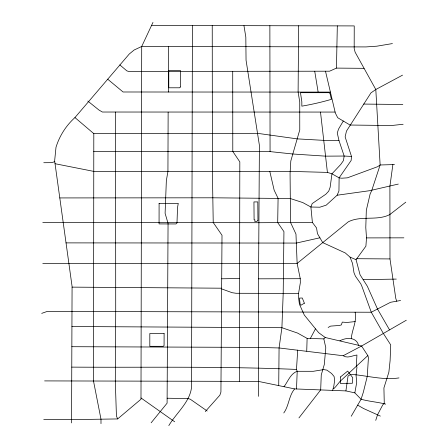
<?xml version="1.0" encoding="UTF-8"?>
<svg xmlns="http://www.w3.org/2000/svg" width="448" height="448" viewBox="0 0 448 448"><rect width="100%" height="100%" fill="white"/><g stroke="black" fill="none" stroke-linecap="round" stroke-linejoin="round"><path stroke-width="0.67" d="M232.714 71.316L232.792 151.446L239.82 161.874L239.422 381.265M168.358 92.014L168.454 46.525M192.41 25.536L191.565 382.054C193.183 399.7 176.994 411.706 168.812 425.6M71.557 422.918L72.078 286.429L54.645 160.838L56 147.258A66.573 66.573 0 0 1 74.956 117.561L129.265 54.012L134.148 50.002L141.708 46.469L365.926 46.922L376.83 46.189L392.414 43.579M74.956 117.566L93.806 133.633L93.526 381.158L100.99 419.188L100.99 423.657M298.62 25.788L298.105 92.075L299.74 101.931L299.768 129.903L290.808 160.972L290.069 173.527L290.539 222.438L295.966 234.074L297.13 263.413L300.261 278.701L300.328 282.806L298.57 293.384L298.57 297.864L299.438 304.254L304.31 315.067L318.674 332.685L325.254 337.512L361.57 346.018L367.954 355.807L368.424 357.683L367.282 376.236L363.367 392.129L361.077 399.246L351.226 416.237M278.723 385.605L279.07 347.962L281.91 327.695L283.198 293.378L283.937 231.638L277.693 222.55L278.085 198.33L274.159 190.193L269.808 171.422M119.846 64.898L126.857 70.874L128.666 71.434L329.571 71.204L336.459 68.102L337.316 25.878M151.547 25.441L354.234 25.917L354.178 48.412L355.107 52.147L375.805 89.505L380.134 164.976L371.739 190.518L370.115 194.04L366.324 210.224L365.786 227.578L366.498 237.905L365.904 246.159L356.07 259.683L360.063 274.781L367.36 286.272L377.507 309.019L389.542 329.89M306.734 351.148L307.115 338.391L297.634 333.094L281.91 327.695L71.921 326.519M296.509 388.976L297.203 371.297L296.481 369.432L297.707 350.106M402.539 75.141L375.805 89.505L370.95 92.887L346.466 131.096L345.134 136.909L351.49 156.425L351.142 160.485L339.119 177.85L338.946 190.966L337.126 195.222L326.222 205.145L319.827 207.217L310.901 207.021L302.77 202.569L290.31 198.526L212.822 197.803L59.791 197.932M392.868 164.618L389.9 186.323L389.99 258.927L395.797 298.491L396.732 301.179M44.604 380.906L258.429 381.399L294.616 388.903L345.901 390.908L348.046 376.034L350.812 374.332C366.895 375.469 382.732 380.38 398.994 377.922M351.282 338.453C352.038 329.526 357.095 321.345 355.113 312.194M385.661 404.124C377.754 402.052 369.113 401.486 361.077 399.246L354.838 392.862L356.72 382.497L356.054 375.2L356.955 367.17L356.339 365.518L356.933 355.029C352.363 355.477 347.743 358.747 343.162 355.74L279.07 347.962L258.384 347.407L71.848 346.702M375.732 420.37L377.518 414.82L382.794 404.83L384.266 403.413L383.919 387.951L388.881 372.12L390.107 360.545L390.712 344.876L383.354 333.463L371.28 312.234L361.967 286.496L360.808 283.858L355.426 276.186L353.982 272.709L352.542 263.446L350.034 257.124L345.274 252.946L322.728 242.609L317.464 233.671L316.54 227.965L312.39 222.438L310.901 207.021L312.189 203.582L325.808 194.247L328.714 191.173L330.142 187.264L331.957 173.818L340.749 164.461L343.398 160.664L344.17 156.044L338.951 140.431L337.266 132.961L338.57 129.035L343.302 121.033M332.623 390.387L333.76 386.411L334.678 380.38L334.096 376.482L331.565 373.475L326.956 370.143L323.747 369.594L313.281 371.297L297.203 371.297C290.534 373.492 287.98 381.489 284.015 386.702M152.97 22.4L141.708 46.469L140.991 399.207L117.634 418.936L71.568 419.636L43.747 419.53M310.346 338.486L315.442 328.899M283.786 412.966C289.038 405.782 288.758 395.87 294.616 388.903M298.939 417.911L320.678 389.922L321.266 374.886L324.296 364.532L325.791 347.726L323.831 338.884L325.254 337.512M151.138 422.8L167.093 403.183L168.056 223.39L165.105 213.326L166.348 180.606L167.933 171.45L168.134 112.157M205.29 411.572L219.878 395.158L220.926 392.045L222.006 235.245L213.22 222.51L212.402 171.864L212.234 25.581M367.819 355.6L340.01 381.416L335.608 386.809L333.928 388.545L333.217 388.758M405.787 202.166L389.777 214.586C377.042 221.166 361.11 215.281 348.32 221.805L297.13 263.413L42.773 263.654M406.297 320.23L361.57 346.018L343.162 355.74M328.138 327.477L330.585 326.105L339.354 325.472L341.326 324.934L342.294 322.106L346.959 322.476L355.219 321.569M339.909 340.816C346.13 337.344 356.39 336.795 358.529 345.279M41.703 313.37L47.219 311.427L371.28 312.234L390.566 302.282L400.579 300.496M54.768 161.728L51.414 162.663L43.77 162.719M398.3 184.072L369.706 190.686L337.126 195.222M319.889 237.793L296.324 243.068L66.03 242.883M403.127 124.264L391.457 125.535L350.056 125.031L337.702 117.718L335.334 113.036L325.489 71.21M394.481 164.567L380.134 164.976L377.636 166.69L347.379 177.839L341.729 178.214L339.119 177.85L331.957 173.818L327.41 172.396L290.198 171.388L93.526 171.338L55.042 163.71M363.166 279.664L396.301 279.087M221.71 278.79L239.68 278.505M366.498 237.905L403.878 237.838M258.49 278.818L300.261 278.701M335.104 112.067L102.385 112.028L98.963 110.034L87.797 101.052M93.806 133.633L257.426 133.319L297.181 138.874L323.63 140.353L338.951 140.431M330.406 92.092L123.077 91.991L107.671 79.178M42.773 222.348L258.748 222.718L312.39 222.438M298.57 293.384L236.09 293.283L232.154 292.701L221.637 288.904M93.671 151.497L270.066 151.603L292.818 154.006L325.55 156.15L344.17 156.044L351.49 156.425M72.072 287.129L221.642 288.204M71.77 367.119C146.681 367.612 221.626 366.184 296.481 369.432M402.819 104.496L363.681 104.07M356.782 258.703L389.99 258.927M336.459 68.102L364.073 68.326M167.121 398.222L187.936 398.619L190.182 399.151L207.183 411.006M307.115 338.391L323.831 338.884M345.901 390.908L354.838 392.862M350.034 257.124L356.07 259.683M380.358 416.097L363.49 408.492L357.672 405.121M140.997 397.964L174.681 421.781M117.634 418.936L116.43 415.99L115.298 381.069L115.718 311.601L115.584 112.056M314.726 71.221L318.136 92.086M243.964 25.659L245.823 37.111L246.047 60.166L259.403 145.354L258.339 311.954L258.451 396.351M320.499 112.084L327.41 172.396M269.87 25.721L270.066 151.603M159.096 203.353L159.068 223.916L175.997 223.95L176.994 222.992L177.52 207.642L178.265 203.353L159.096 203.353M164.114 333.558L164.069 345.537L163.296 346.31L149.811 346.304L149.811 333.508L164.114 333.558M340.441 376.975L340.323 383.376L352.43 383.258L352.738 377.709L347.687 371.073L340.441 376.975M257.947 220.366L256.805 221.519L254.856 221.519L254.856 219.778L254.089 219.778L253.949 201.919L257.802 201.919L257.947 220.366M180.348 87.018L179.575 87.791L168.778 87.791L168.778 70.381L180.348 70.381L180.348 87.018M304.382 303.206L300.832 305.278L300.098 303.761L299.426 298.099L302.282 298.01L304.382 303.206M329.05 92.697L300.479 92.697L301.834 101.808L301.834 106.154A268.414 268.414 0 0 0 331.414 99.344L329.997 93.447L329.05 92.697"/></g></svg>
